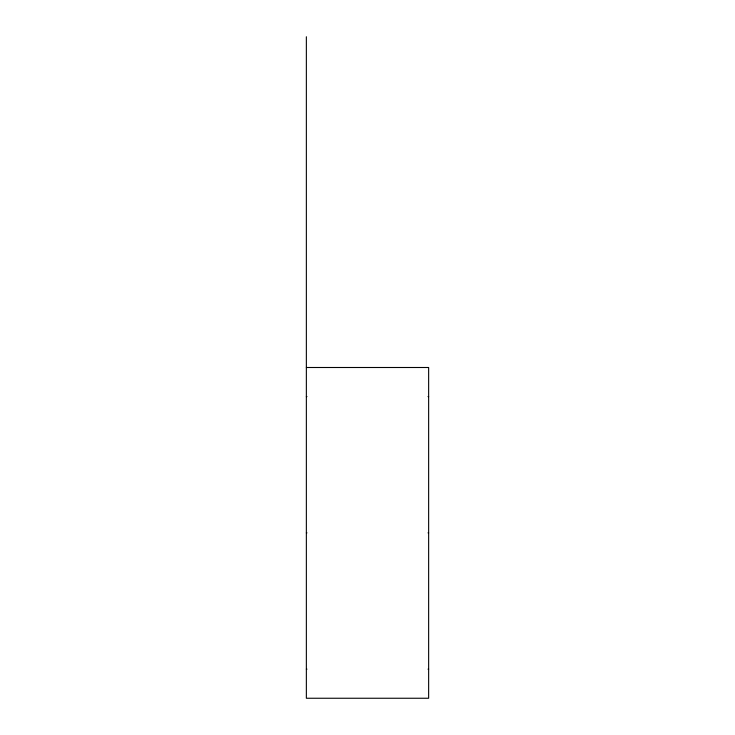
<?xml version="1.0" encoding="UTF-8"?>
<svg xmlns="http://www.w3.org/2000/svg" width="735" height="735" viewBox="0 0 735 735"><rect width="100%" height="100%" fill="white"/><g stroke="black" fill="none" stroke-linecap="round" stroke-linejoin="round"><path stroke-width="1.1" d="M306.357 367.5L428.643 367.5L428.643 698.25L306.357 698.25L306.357 36.75M306.357 396.615L306.982 396.615M428.018 396.615L428.643 396.615M306.357 532.875L306.982 532.875M428.018 532.875L428.643 532.875M306.357 669.135L306.982 669.135M428.018 669.135L428.643 669.135"/></g></svg>
